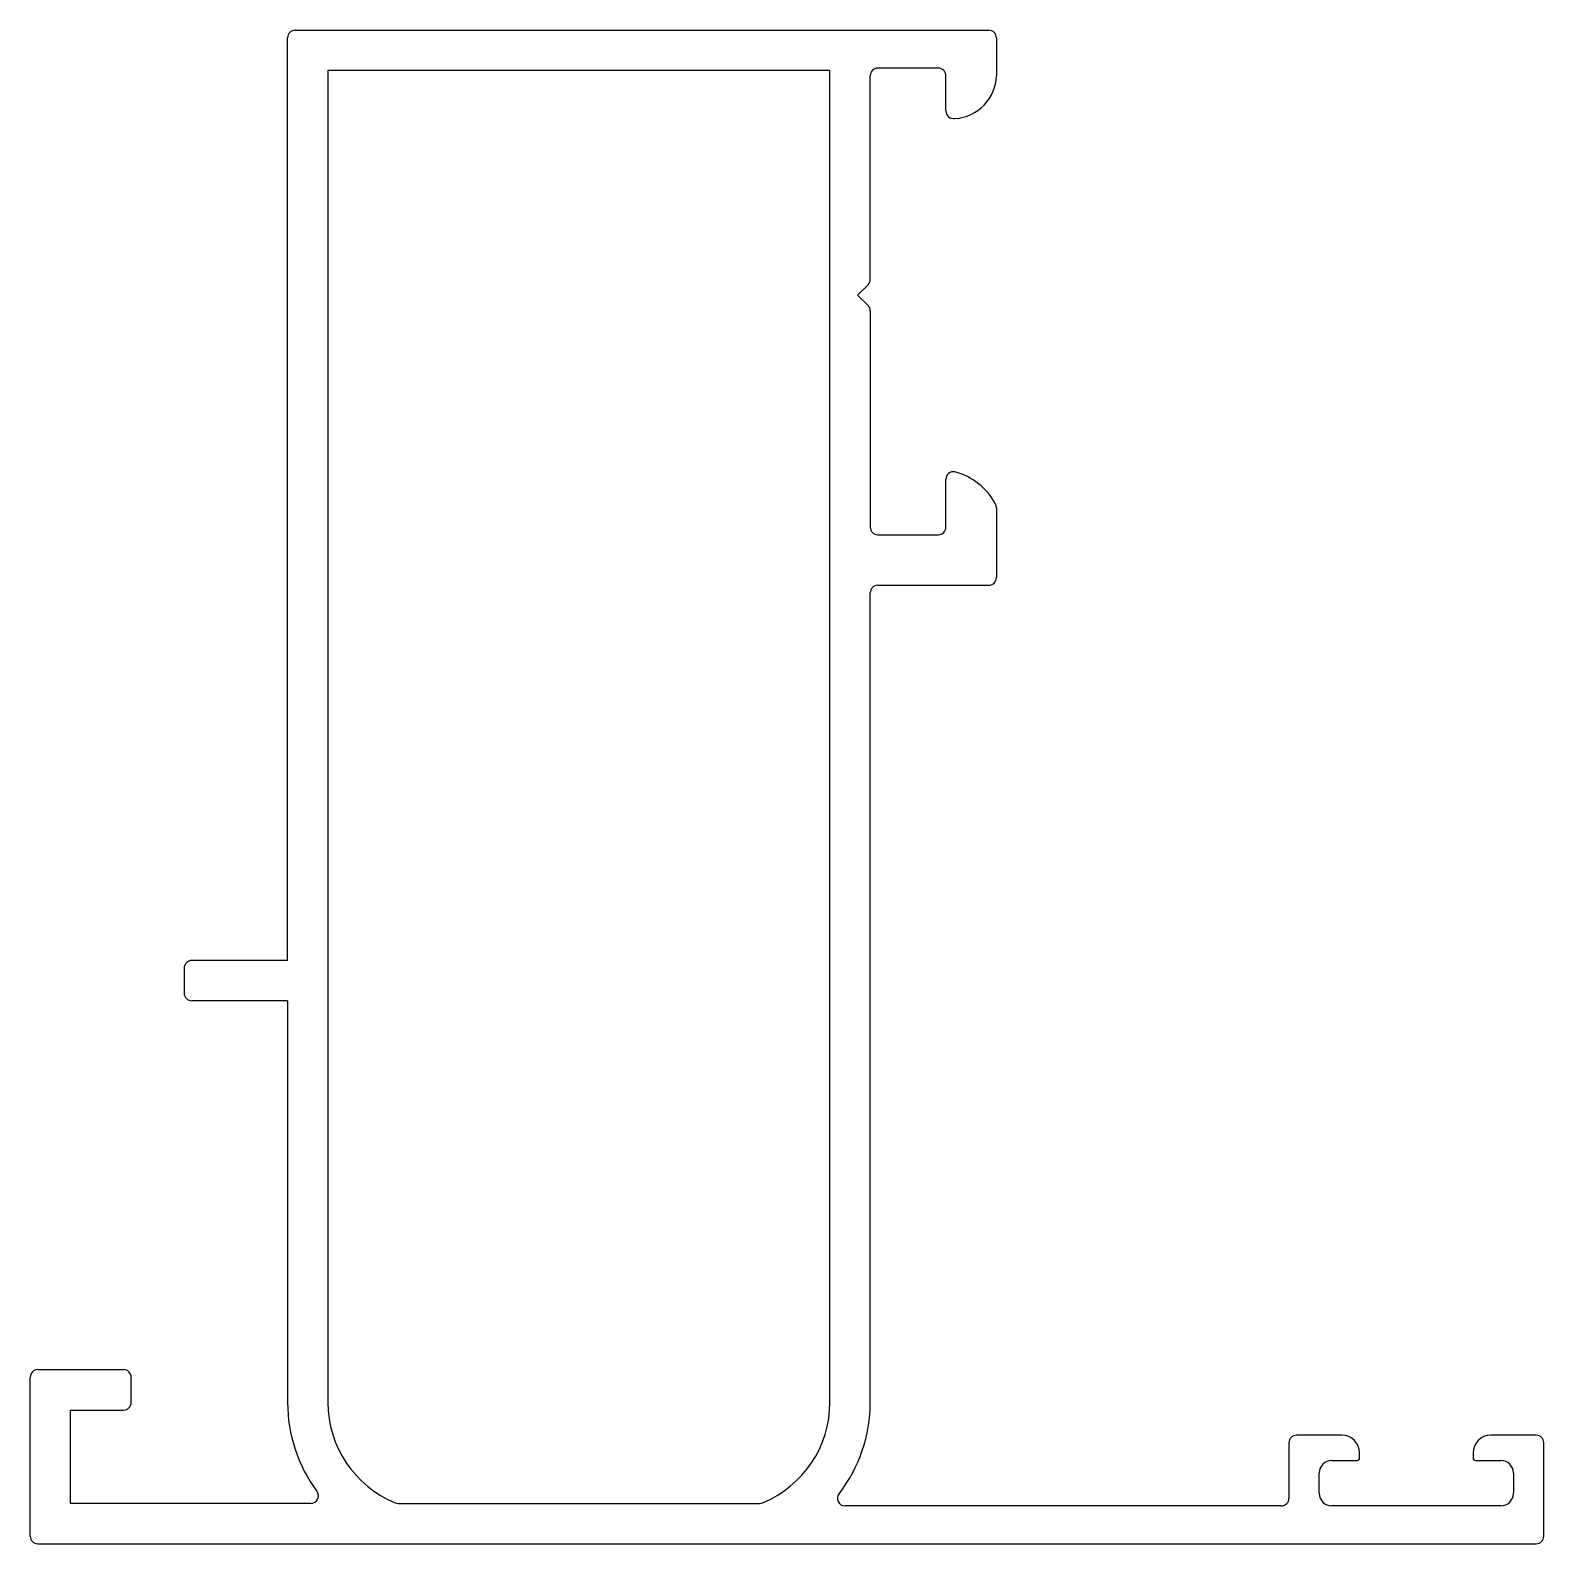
# Model space of a CAD drawing. Extents: x 89.3 to 149.3, y 366.1 to 426.1.
import ezdxf

# ---------------------------------------------------------------- set-up
doc = ezdxf.new("R2010")
doc.units = 0
doc.layers.get('0').update_dxf_attribs({"linetype": 'CONTINUOUS'})

msp = doc.modelspace()

# ---------------------------------------------------------------- linework, layer by layer
for p, q in [((99.786, 426.09), (127.286, 426.09)), ((99.486, 389.215), (99.486, 425.79)), ((127.586, 425.79), (127.586, 424.29)), ((101.086, 424.49), (101.086, 371.693)), ((120.986, 424.49), (101.086, 424.49)), ((120.986, 371.693), (120.986, 424.49)), ((122.586, 416.214), (122.586, 424.29)), ((125.286, 424.59), (122.886, 424.59)), ((125.586, 422.89), (125.586, 424.29)), ((122.498, 416.002), (122.086, 415.59)), ((122.086, 415.59), (122.498, 415.178)), ((122.586, 414.966), (122.586, 406.39)), ((125.586, 406.39), (125.586, 408.289)), ((127.586, 407.165), (127.586, 404.39)), ((122.886, 406.09), (125.286, 406.09)), ((122.886, 404.09), (127.286, 404.09)), ((122.586, 371.693), (122.586, 403.79)), ((95.386, 388.915), (95.386, 387.915)), ((99.486, 389.215), (95.686, 389.215)), ((99.486, 387.615), (95.686, 387.615)), ((99.486, 387.615), (99.486, 371.693)), ((89.286, 366.393), (89.286, 372.693)), ((89.586, 372.993), (92.986, 372.993)), ((93.286, 371.693), (93.286, 372.693)), ((90.886, 371.393), (92.986, 371.393)), ((90.886, 367.693), (90.886, 371.393)), ((141.286, 370.393), (139.486, 370.393)), ((148.986, 370.393), (147.186, 370.393)), ((139.186, 370.093), (139.186, 367.893)), ((141.986, 369.493), (141.986, 369.693)), ((146.486, 369.693), (146.486, 369.493)), ((149.286, 366.393), (149.286, 370.093)), ((140.886, 369.393), (141.886, 369.393)), ((146.586, 369.393), (147.586, 369.393)), ((140.386, 368.093), (140.386, 368.893)), ((148.086, 368.893), (148.086, 368.093)), ((100.411, 367.693), (90.886, 367.693)), ((103.866, 367.693), (118.205, 367.693)), ((138.886, 367.593), (121.585, 367.593)), ((147.586, 367.593), (140.886, 367.593)), ((89.586, 366.093), (148.986, 366.093))]:
    msp.add_line(p, q)
for centre, radius, start, end in [((99.786, 425.79), 0.3, 90, 180), ((127.286, 425.79), 0.3, 0, 90), ((122.886, 424.29), 0.3, 90, 180), ((125.286, 424.29), 0.3, 360, 90), ((125.854, 424.324), 1.731, 272.78164, 358.8719), ((125.886, 422.89), 0.3, 180, 280.16425), ((122.286, 416.214), 0.3, 315, 0), ((122.286, 414.966), 0.3, 0, 45), ((125.884, 408.292), 0.298, 79.40859, 180.42716), ((125.301, 406.126), 2.54, 27.64837, 75.46547), ((127.286, 407.165), 0.3, 0, 27.64837), ((122.886, 406.39), 0.3, 180, 270), ((125.286, 406.39), 0.3, 270, 360), ((122.886, 403.79), 0.3, 90, 180), ((127.286, 404.39), 0.3, 270, 0), ((95.686, 388.915), 0.3, 90, 180), ((95.686, 387.915), 0.3, 180, 270), ((89.586, 372.693), 0.3, 90, 180), ((92.986, 372.693), 0.3, 0, 90), ((92.986, 371.693), 0.3, 270, 0), ((105.386, 371.693), 5.9, 180, 216.63921), ((105.386, 371.693), 4.3, 180, 247.66835), ((116.686, 371.693), 4.3, 292.33165, 0), ((116.686, 371.693), 5.9, 322.20028, 0), ((139.486, 370.093), 0.3, 90, 180), ((141.286, 369.693), 0.7, 0, 90), ((147.186, 369.693), 0.7, 90, 180), ((148.986, 370.093), 0.3, 0, 90), ((140.886, 368.893), 0.5, 90, 180), ((141.886, 369.493), 0.1, 270, 0), ((146.586, 369.493), 0.1, 180, 270), ((147.586, 368.893), 0.5, 0, 90), ((100.411, 367.993), 0.3, 270, 36.63921), ((121.585, 367.893), 0.3, 142.20028, 270), ((138.886, 367.893), 0.3, 270, 0), ((140.886, 368.093), 0.5, 180, 270), ((147.586, 368.093), 0.5, 270, 0), ((103.866, 367.993), 0.3, 247.66835, 270), ((118.205, 367.993), 0.3, 270, 292.33165), ((89.586, 366.393), 0.3, 180, 270), ((148.986, 366.393), 0.3, 270, 0)]:
    msp.add_arc(centre, radius, start, end)

doc.saveas('drawing.dxf')
